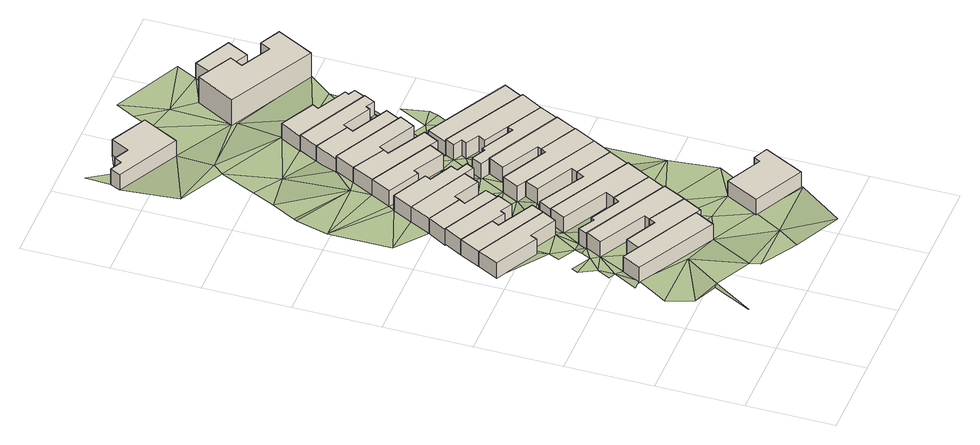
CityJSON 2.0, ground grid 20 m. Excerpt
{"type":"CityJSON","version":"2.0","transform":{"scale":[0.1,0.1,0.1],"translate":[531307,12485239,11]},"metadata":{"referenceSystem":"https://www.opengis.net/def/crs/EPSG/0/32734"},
"CityObjects":{
"building1":{"type":"Building","attributes":{"address":"56 Kingsley Road Salt River Cape Town","building":"house","building:levels":1,"building_height":4.1,"plus_code":"4FRW3F97+8JJ","ground_height":13.78,"roof_height":17.88},"geometry":[{"type":"Solid","lod":"1","boundaries":[[[[0,1,2,3]],[[1,4,5,2]],[[4,6,7,5]],[[6,8,9,7]],[[8,0,3,9]],[[3,2,5,7,9]],[[8,6,4,1,0]]]]}]},
"building2":{"type":"Building","attributes":{"address":"51 Goldsmith Road Salt River Cape Town","building":"house","building:levels":1,"building_height":4.1,"plus_code":"4FRW3F97+CHV","ground_height":13.04,"roof_height":17.14},"geometry":[{"type":"Solid","lod":"1","boundaries":[[[[10,11,12,13]],[[11,14,15,12]],[[14,16,17,15]],[[16,18,19,17]],[[18,20,21,19]],[[20,10,13,21]],[[13,12,15,17,19,21]],[[20,18,16,14,11,10]]]]}]},
"building3":{"type":"Building","attributes":{"address":"49 Goldsmith Road Salt River Cape Town","building":"house","building:levels":1,"building_height":4.1,"plus_code":"4FRW3F97+FH5","ground_height":13.04,"roof_height":17.14},"geometry":[{"type":"Solid","lod":"1","boundaries":[[[[22,10,13,23]],[[10,20,21,13]],[[20,24,25,21]],[[24,26,27,25]],[[26,28,29,27]],[[28,22,23,29]],[[23,13,21,25,27,29]],[[28,26,24,20,10,22]]]]}]},
"building4":{"type":"Building","attributes":{"address":"54 Kingsley Road Salt River Cape Town","building":"house","building:levels":1,"building_height":4.1,"plus_code":"4FRW3F97+8JW","ground_height":13.78,"roof_height":17.88},"geometry":[{"type":"Solid","lod":"1","boundaries":[[[[1,0,3,2]],[[0,30,31,3]],[[30,32,33,31]],[[32,34,35,33]],[[34,36,37,35]],[[36,38,39,37]],[[38,1,2,39]],[[2,3,31,33,35,37,39]],[[38,36,34,32,30,0,1]]]]}]},
"building5":{"type":"Building","attributes":{"address":"47 Goldsmith Road Salt River Cape Town","building":"house","building:levels":1,"building_height":4.1,"plus_code":"4FRW3F97+FHH","ground_height":13.04,"roof_height":17.14},"geometry":[{"type":"Solid","lod":"1","boundaries":[[[[40,22,23,41]],[[22,28,29,23]],[[28,42,43,29]],[[42,44,45,43]],[[44,46,47,45]],[[46,48,49,47]],[[48,40,41,49]],[[41,23,29,43,45,47,49]],[[48,46,44,42,28,22,40]]]]}]},
"building6":{"type":"Building","attributes":{"address":"52 Kingsley Road Salt River Cape Town","building":"house","building:levels":1,"building_height":4.1,"plus_code":"4FRW3F97+9JG","ground_height":13.74,"roof_height":17.84},"geometry":[{"type":"Solid","lod":"1","boundaries":[[[[32,50,51,33]],[[50,52,53,51]],[[52,54,55,53]],[[54,56,57,55]],[[56,34,35,57]],[[34,32,33,35]],[[33,51,53,55,57,35]],[[34,56,54,52,50,32]]]]}]},
"building7":{"type":"Building","attributes":{"address":"45 Goldsmith Road Salt River Cape Town","building":"house","building:levels":1,"building_height":4.1,"plus_code":"4FRW3F97+FJR","ground_height":12.68,"roof_height":16.78},"geometry":[{"type":"Solid","lod":"1","boundaries":[[[[58,59,60,61]],[[59,62,63,60]],[[62,64,65,63]],[[64,66,67,65]],[[66,68,69,67]],[[68,58,61,69]],[[61,60,63,65,67,69]],[[68,66,64,62,59,58]]]]}]},
"building8":{"type":"Building","attributes":{"address":"50 Kingsley Road Salt River Cape Town","building":"house","building:levels":1,"building_height":4.1,"plus_code":"4FRW3F97+9MC","ground_height":13.38,"roof_height":17.48},"geometry":[{"type":"Solid","lod":"1","boundaries":[[[[70,71,72,73]],[[71,74,75,72]],[[74,76,77,75]],[[76,78,79,77]],[[78,80,81,79]],[[80,82,83,81]],[[82,84,85,83]],[[84,70,73,85]],[[73,72,75,77,79,81,83,85]],[[84,82,80,78,76,74,71,70]]]]}]},
"building9":{"type":"Building","attributes":{"address":"43 Goldsmith Road Salt River Cape Town","building":"house","building:levels":1,"building_height":4.1,"plus_code":"4FRW3F97+GJ7","ground_height":12.65,"roof_height":16.75},"geometry":[{"type":"Solid","lod":"1","boundaries":[[[[86,58,61,87]],[[58,68,69,61]],[[68,88,89,69]],[[88,90,91,89]],[[90,92,93,91]],[[92,86,87,93]],[[87,61,69,89,91,93]],[[92,90,88,68,58,86]]]]}]},
"building10":{"type":"Building","attributes":{"address":"48 Kingsley Road Salt River Cape Town","building":"house","building:levels":1,"building_height":4.1,"plus_code":"4FRW3F97+CM2","ground_height":13.38,"roof_height":17.48},"geometry":[{"type":"Solid","lod":"1","boundaries":[[[[71,94,95,72]],[[94,96,97,95]],[[96,98,99,97]],[[98,100,101,99]],[[100,74,75,101]],[[74,71,72,75]],[[72,95,97,99,101,75]],[[74,100,98,96,94,71]]]]}]},
"building11":{"type":"Building","attributes":{"address":"41 Goldsmith Road Salt River Cape Town","building":"house","building:levels":1,"building_height":4.1,"plus_code":"4FRW3F97+GJG","ground_height":12.65,"roof_height":16.75},"geometry":[{"type":"Solid","lod":"1","boundaries":[[[[86,92,93,87]],[[92,102,103,93]],[[102,104,105,103]],[[104,106,107,105]],[[106,108,109,107]],[[108,110,111,109]],[[110,112,113,111]],[[112,114,115,113]],[[114,86,87,115]],[[87,93,103,105,107,109,111,113,115]],[[114,112,110,108,106,104,102,92,86]]]]}]},
"building12":{"type":"Building","attributes":{"address":"46 Kingsley Road Salt River Cape Town","building":"house","building:levels":1,"building_height":4.1,"plus_code":"4FRW3F97+CM8","ground_height":13.12,"roof_height":17.22},"geometry":[{"type":"Solid","lod":"1","boundaries":[[[[116,117,118,119]],[[117,120,121,118]],[[120,122,123,121]],[[122,124,125,123]],[[124,126,127,125]],[[126,116,119,127]],[[119,118,121,123,125,127]],[[126,124,122,120,117,116]]]]}]},
"building13":{"type":"Building","attributes":{"address":"39 Kingsley Road Salt River Cape Town","building":"house","building:levels":1,"building_height":4.1,"plus_code":"4FRW3F97+7PV","ground_height":13.7,"roof_height":17.8},"geometry":[{"type":"Solid","lod":"1","boundaries":[[[[128,129,130,131]],[[129,132,133,130]],[[132,134,135,133]],[[134,136,137,135]],[[136,138,139,137]],[[138,128,131,139]],[[131,130,133,135,137,139]],[[138,136,134,132,129,128]]]]}]},
"building14":{"type":"Building","attributes":{"address":"39 Goldsmith Road Salt River Cape Town","building":"house","building:levels":1,"building_height":4.1,"plus_code":"4FRW3F97+GJX","ground_height":12.65,"roof_height":16.75},"geometry":[{"type":"Solid","lod":"1","boundaries":[[[[140,141,142,143]],[[141,144,145,142]],[[144,146,147,145]],[[146,148,149,147]],[[148,150,151,149]],[[150,140,143,151]],[[143,142,145,147,149,151]],[[150,148,146,144,141,140]]]]}]},
"building15":{"type":"Building","attributes":{"address":"44 Kingsley Road Salt River Cape Town","building":"house","building:levels":1,"building_height":4.1,"plus_code":"4FRW3F97+CMP","ground_height":13.04,"roof_height":17.14},"geometry":[{"type":"Solid","lod":"1","boundaries":[[[[117,152,153,118]],[[152,154,155,153]],[[154,156,157,155]],[[156,158,159,157]],[[158,120,121,159]],[[120,117,118,121]],[[118,153,155,157,159,121]],[[120,158,156,154,152,117]]]]}]},
"building16":{"type":"Building","attributes":{"address":"42 Kingsley Road Salt River Cape Town","building":"house","building:levels":1,"building_height":4.1,"plus_code":"4FRW3F97+FM5","ground_height":13.04,"roof_height":17.14},"geometry":[{"type":"Solid","lod":"1","boundaries":[[[[152,160,161,153]],[[160,162,163,161]],[[162,164,165,163]],[[164,166,167,165]],[[166,168,169,167]],[[168,154,155,169]],[[154,152,153,155]],[[153,161,163,165,167,169,155]],[[154,168,166,164,162,160,152]]]]}]},
"building17":{"type":"Building","attributes":{"address":"37 Goldsmith Road Salt River Cape Town","building":"house","building:levels":1,"building_height":4.1,"plus_code":"4FRW3F97+HM6","ground_height":12.65,"roof_height":16.75},"geometry":[{"type":"Solid","lod":"1","boundaries":[[[[170,140,143,171]],[[140,150,151,143]],[[150,172,173,151]],[[172,174,175,173]],[[174,176,177,175]],[[176,178,179,177]],[[178,170,171,179]],[[171,143,151,173,175,177,179]],[[178,176,174,172,150,140,170]]]]}]},
"building18":{"type":"Building","attributes":{"address":"28 Goldsmith Road Salt River Cape Town","building":"house","building:levels":1,"building_height":4.1,"plus_code":"4FRW3F97+PJV","ground_height":10.99,"roof_height":15.09},"geometry":[{"type":"Solid","lod":"1","boundaries":[[[[180,181,182,183]],[[181,184,185,182]],[[184,186,187,185]],[[186,188,189,187]],[[188,190,191,189]],[[190,192,193,191]],[[192,194,195,193]],[[194,180,183,195]],[[183,182,185,187,189,191,193,195]],[[194,192,190,188,186,184,181,180]]]]}]},
"building19":{"type":"Building","attributes":{"address":"35 Goldsmith Road Salt River Cape Town","building":"house","building:levels":1,"building_height":4.1,"plus_code":"4FRW3F97+HMM","ground_height":12.65,"roof_height":16.75},"geometry":[{"type":"Solid","lod":"1","boundaries":[[[[196,170,171,197]],[[170,178,179,171]],[[178,198,199,179]],[[198,200,201,199]],[[200,202,203,201]],[[202,196,197,203]],[[197,171,179,199,201,203]],[[202,200,198,178,170,196]]]]}]},
"building20":{"type":"Building","attributes":{"address":"40 Kingsley Road Salt River Cape Town","building":"house","building:levels":1,"building_height":4.1,"plus_code":"4FRW3F97+FPC","ground_height":12.95,"roof_height":17.05},"geometry":[{"type":"Solid","lod":"1","boundaries":[[[[204,205,206,207]],[[205,208,209,206]],[[208,210,211,209]],[[210,212,213,211]],[[212,214,215,213]],[[214,204,207,215]],[[207,206,209,211,213,215]],[[214,212,210,208,205,204]]]]}]},
"building21":{"type":"Building","attributes":{"address":"38 Kingsley Road Salt River Cape Town","building":"house","building:levels":1,"building_height":4.1,"plus_code":"4FRW3F97+FPM","ground_height":12.76,"roof_height":16.86},"geometry":[{"type":"Solid","lod":"1","boundaries":[[[[216,217,218,219]],[[217,220,221,218]],[[220,222,223,221]],[[222,224,225,223]],[[224,226,227,225]],[[226,228,229,227]],[[228,230,231,229]],[[230,232,233,231]],[[232,216,219,233]],[[219,218,221,223,225,227,229,231,233]],[[232,230,228,226,224,222,220,217,216]]]]}]},
"building22":{"type":"Building","attributes":{"address":"33 Goldsmith Road Salt River Cape Town","building":"house","building:levels":1,"building_height":4.1,"plus_code":"4FRW3F97+HMW","ground_height":11.87,"roof_height":15.97},"geometry":[{"type":"Solid","lod":"1","boundaries":[[[[234,235,236,237]],[[235,238,239,236]],[[238,240,241,239]],[[240,242,243,241]],[[242,244,245,243]],[[244,234,237,245]],[[237,236,239,241,243,245]],[[244,242,240,238,235,234]]]]}]},
"building23":{"type":"Building","attributes":{"address":"36 Kingsley Road Salt River Cape Town","building":"house","building:levels":1,"building_height":4.1,"plus_code":"4FRW3F97+GP3","ground_height":12.76,"roof_height":16.86},"geometry":[{"type":"Solid","lod":"1","boundaries":[[[[217,246,247,218]],[[246,248,249,247]],[[248,250,251,249]],[[250,252,253,251]],[[252,254,255,253]],[[254,256,257,255]],[[256,258,259,257]],[[258,220,221,259]],[[220,217,218,221]],[[218,247,249,251,253,255,257,259,221]],[[220,258,256,254,252,250,248,246,217]]]]}]},
"building24":{"type":"Building","attributes":{"address":"31 Goldsmith Road Salt River Cape Town","building":"house","building:levels":1,"building_height":4.1,"plus_code":"4FRW3F97+JM8","ground_height":11.87,"roof_height":15.97},"geometry":[{"type":"Solid","lod":"1","boundaries":[[[[260,234,237,261]],[[234,244,245,237]],[[244,262,263,245]],[[262,264,265,263]],[[264,266,267,265]],[[266,268,269,267]],[[268,270,271,269]],[[270,260,261,271]],[[261,237,245,263,265,267,269,271]],[[270,268,266,264,262,244,234,260]]]]}]},
"building25":{"type":"Building","attributes":{"address":"29 Goldsmith Road Salt River Cape Town","building":"house","building:levels":1,"building_height":4.1,"plus_code":"4FRW3F97+JMQ","ground_height":11.59,"roof_height":15.69},"geometry":[{"type":"Solid","lod":"1","boundaries":[[[[272,273,274,275]],[[273,276,277,274]],[[276,278,279,277]],[[278,280,281,279]],[[280,282,283,281]],[[282,284,285,283]],[[284,286,287,285]],[[286,272,275,287]],[[275,274,277,279,281,283,285,287]],[[286,284,282,280,278,276,273,272]]]]}]},
"building26":{"type":"Building","attributes":{"address":"34 Kingsley Road Salt River Cape Town","building":"house","building:levels":1,"building_height":4.1,"plus_code":"4FRW3F97+GPG","ground_height":12.04,"roof_height":16.14},"geometry":[{"type":"Solid","lod":"1","boundaries":[[[[288,289,290,291]],[[289,292,293,290]],[[292,294,295,293]],[[294,288,291,295]],[[291,290,293,295]],[[294,292,289,288]]]]}]},
"building27":{"type":"Building","attributes":{"address":"25 Tennyson Street Salt River Cape Town","building":"apartments","building:levels":2,"building:flats":"3","building_height":6.9,"plus_code":"4FRW3F97+MPV","ground_height":10.92,"roof_height":17.82},"geometry":[{"type":"Solid","lod":"1","boundaries":[[[[296,297,298,299]],[[297,300,301,298]],[[300,302,303,301]],[[302,304,305,303]],[[304,306,307,305]],[[306,308,309,307]],[[308,310,311,309]],[[310,296,299,311]],[[299,298,301,303,305,307,309,311]],[[310,308,306,304,302,300,297,296]]]]}]},
"building28":{"type":"Building","attributes":{"address":"25 Goldsmith Road Salt River Cape Town","building":"house","building:levels":1,"building_height":4.1,"plus_code":"4FRW3F97+PPH","ground_height":10.77,"roof_height":14.87},"geometry":[{"type":"Solid","lod":"1","boundaries":[[[[312,313,314,315]],[[313,316,317,314]],[[316,318,319,317]],[[318,312,315,319]],[[315,314,317,319]],[[318,316,313,312]]]]}]},
"terrain1":{"type":"TINRelief","geometry":[{"type":"CompositeSurface","lod":"1","boundaries":[[[320,321,322]],[[320,323,321]],[[323,324,325]],[[326,327,328]],[[324,323,320]],[[325,324,328]],[[328,4,326]],[[329,330,326]],[[320,331,324]],[[332,329,333]],[[54,326,4]],[[332,333,334]],[[54,329,326]],[[1,38,4]],[[333,329,54]],[[335,336,337]],[[54,4,38]],[[8,328,324]],[[52,333,54]],[[338,339,335]],[[333,52,340]],[[336,335,341]],[[324,331,8]],[[331,342,343]],[[52,339,340]],[[56,54,38]],[[82,339,52]],[[335,344,341]],[[339,344,335]],[[342,345,343]],[[339,82,344]],[[331,343,8]],[[34,38,36]],[[34,56,38]],[[98,344,82]],[[82,346,347]],[[98,82,347]],[[348,58,86]],[[349,350,351]],[[344,98,352]],[[348,114,353]],[[352,354,344]],[[350,349,355]],[[352,98,96]],[[8,30,0]],[[343,345,356]],[[114,348,86]],[[96,354,352]],[[343,357,8]],[[350,358,359]],[[8,360,30]],[[98,347,361]],[[350,355,358]],[[354,96,362]],[[8,357,360]],[[355,354,362]],[[347,363,364]],[[141,353,114]],[[353,365,366]],[[361,347,364]],[[32,30,360]],[[353,141,140]],[[367,358,355]],[[368,355,362]],[[366,365,369]],[[370,371,372]],[[373,358,367]],[[372,371,374]],[[356,375,343]],[[140,365,353]],[[367,355,368]],[[343,375,357]],[[369,365,376]],[[32,360,128]],[[360,357,128]],[[374,371,377]],[[141,114,144]],[[371,373,166]],[[362,378,368]],[[373,367,166]],[[128,50,32]],[[367,368,154]],[[362,379,378]],[[166,377,371]],[[144,114,112]],[[380,381,376]],[[380,376,365]],[[382,357,375]],[[170,365,140]],[[383,368,378]],[[144,112,146]],[[377,166,384]],[[385,112,110]],[[377,386,387]],[[378,379,388]],[[50,128,389]],[[386,377,384]],[[388,383,378]],[[390,384,166]],[[196,365,170]],[[381,380,391]],[[392,194,192]],[[50,393,394]],[[395,146,112]],[[196,380,365]],[[396,397,385]],[[392,391,398]],[[399,128,138]],[[385,395,112]],[[400,190,186]],[[166,164,390]],[[190,188,186]],[[384,397,386]],[[389,128,399]],[[384,390,401]],[[384,228,397]],[[397,395,385]],[[194,392,398]],[[393,402,394]],[[389,393,50]],[[397,228,395]],[[380,196,234]],[[164,162,390]],[[162,403,390]],[[395,228,250]],[[404,405,228]],[[186,184,181]],[[402,393,117]],[[254,228,405]],[[380,406,391]],[[407,395,408]],[[234,260,380]],[[250,408,395]],[[228,254,250]],[[409,410,411]],[[398,391,406]],[[407,408,412]],[[248,408,250]],[[254,405,413]],[[412,408,248]],[[252,250,254]],[[414,415,411]],[[260,406,380]],[[117,393,416]],[[254,413,256]],[[152,117,416]],[[405,417,413]],[[414,411,410]],[[412,248,418]],[[410,412,418]],[[419,194,398]],[[420,181,421]],[[160,152,416]],[[422,413,417]],[[421,181,180]],[[418,414,410]],[[423,398,406]],[[194,424,180]],[[425,414,418]],[[419,398,423]],[[426,427,428]],[[424,421,180]],[[429,414,425]],[[194,419,424]],[[426,428,430]],[[425,418,431]],[[432,431,418]],[[427,433,428]],[[429,425,433]],[[434,423,406]],[[433,425,435]],[[432,436,431]],[[432,418,289]],[[428,433,435]],[[424,419,437]],[[428,435,438]],[[437,439,424]],[[436,440,431]],[[425,441,435]],[[431,440,442]],[[280,434,443]],[[419,296,437]],[[439,437,444]],[[445,435,441]],[[423,446,419]],[[446,423,434]],[[280,447,434]],[[276,280,278]],[[276,445,441]],[[276,441,280]],[[280,441,447]],[[312,437,296]],[[447,446,434]],[[448,444,437]],[[313,296,449]],[[313,312,296]],[[437,312,448]],[[450,449,451]],[[313,449,450]]]}]}
},
"vertices":[
[289,276,36],[141,353,36],[141,353,77],[289,276,77],[103,373,36],[103,373,77],[79,329,36],[79,329,77],[264,230,36],[264,230,77],
[29,666,29],[4,618,29],[4,618,70],[29,666,70],[106,565,29],[106,565,70],[114,581,29],[114,581,70],[177,548,29],[177,548,70],[195,581,29],[195,581,70],
[53,714,29],[53,714,70],[210,610,29],[210,610,70],[124,655,29],[124,655,70],[133,672,29],[133,672,70],
[300,270,36],[300,270,77],[324,314,36],[324,314,77],[237,362,36],[237,362,77],[229,347,36],[229,347,77],[157,384,36],[157,384,77],
[77,757,29],[77,757,70],[164,655,29],[164,655,70],[169,666,29],[169,666,70],[198,651,29],[198,651,70],[215,686,29],[215,686,70],
[350,366,36],[350,366,77],[152,470,36],[152,470,77],[132,434,36],[132,434,77],[244,374,36],[244,374,77],
[103,801,25],[77,757,25],[77,757,66],[103,801,66],[215,686,25],[215,686,66],[229,719,25],[229,719,66],[174,747,25],[174,747,66],[182,761,25],[182,761,66],
[350,366,32],[373,409,32],[373,409,73],[350,366,73],[284,456,32],[284,456,73],[276,442,32],[276,442,73],[206,479,32],[206,479,73],[202,471,32],[202,471,73],[164,492,32],[164,492,73],[152,470,32],[152,470,73],
[127,849,25],[127,849,66],[189,774,25],[189,774,66],[249,743,25],[249,743,66],[267,779,25],[267,779,66],
[403,465,32],[403,465,73],[208,569,32],[208,569,73],[188,533,32],[188,533,73],[295,476,32],[295,476,73],
[290,767,25],[290,767,66],[299,785,25],[299,785,66],[273,797,25],[273,797,66],[281,813,25],[281,813,66],[226,840,25],[226,840,66],[233,854,25],[233,854,66],[151,895,25],[151,895,66],
[403,465,29],[428,513,29],[428,513,70],[403,465,70],[343,558,29],[343,558,70],[334,539,29],[334,539,70],[226,599,29],[226,599,70],[208,569,29],[208,569,70],
[410,248,35],[371,172,35],[371,172,76],[410,248,76],[488,113,35],[488,113,76],[535,205,35],[535,205,76],[501,221,35],[501,221,76],[493,206,35],[493,206,76],
[185,955,25],[161,909,25],[161,909,66],[185,955,66],[235,870,25],[235,870,66],[242,881,25],[242,881,66],[313,842,25],[313,842,66],[332,877,25],[332,877,66],
[452,557,29],[452,557,70],[279,648,29],[279,648,70],[263,616,29],[263,616,70],[350,571,29],[350,571,70],
[478,607,29],[478,607,70],[391,653,29],[391,653,70],[384,641,29],[384,641,70],[277,697,29],[277,697,70],[257,659,29],[257,659,70],
[211,1005,25],[211,1005,66],[350,867,25],[350,867,66],[369,902,25],[369,902,66],[279,951,25],[279,951,66],[286,964,25],[286,964,66],
[238,1474,8],[154,1517,8],[154,1517,49],[238,1474,49],[132,1475,8],[132,1475,49],[98,1492,8],[98,1492,49],[89,1475,8],[89,1475,49],[61,1489,8],[61,1489,49],[49,1465,8],[49,1465,49],[194,1390,8],[194,1390,49],
[235,1051,25],[235,1051,66],[293,975,25],[293,975,66],[381,930,25],[381,930,66],[400,965,25],[400,965,66],
[478,607,28],[502,655,28],[502,655,69],[478,607,69],[328,745,28],[328,745,69],[308,709,28],[308,709,69],[396,662,28],[396,662,69],[391,653,28],[391,653,69],
[502,655,26],[524,699,26],[524,699,67],[502,655,67],[441,743,26],[441,743,67],[434,730,26],[434,730,67],[356,771,26],[356,771,67],[352,764,26],[352,764,67],[320,780,26],[320,780,67],[307,756,26],[307,756,67],[328,745,26],[328,745,67],
[262,1104,17],[235,1051,17],[235,1051,58],[262,1104,58],[400,965,17],[400,965,58],[420,1003,17],[420,1003,58],[333,1048,17],[333,1048,58],[341,1063,17],[341,1063,58],
[552,748,26],[552,748,67],[359,852,26],[359,852,67],[348,831,26],[348,831,67],[368,820,26],[368,820,67],[362,808,26],[362,808,67],[392,791,26],[392,791,67],[383,774,26],[383,774,67],
[285,1147,17],[285,1147,58],[346,1072,17],[346,1072,58],[413,1038,17],[413,1038,58],[418,1048,17],[418,1048,58],[439,1037,17],[439,1037,58],[452,1062,17],[452,1062,58],
[285,1147,14],[452,1062,14],[452,1062,55],[285,1147,55],[465,1089,14],[465,1089,55],[449,1097,14],[449,1097,55],[454,1106,14],[454,1106,55],[384,1142,14],[384,1142,55],[392,1156,14],[392,1156,55],[312,1198,14],[312,1198,55],
[552,748,19],[577,795,19],[577,795,60],[552,748,60],[384,899,19],[384,899,60],[359,852,19],[359,852,60],
[377,1403,7],[328,1313,7],[328,1313,76],[377,1403,76],[528,1207,7],[528,1207,76],[573,1292,7],[573,1292,76],[525,1317,7],[525,1317,76],[512,1293,7],[512,1293,76],[442,1330,7],[442,1330,76],[458,1360,7],[458,1360,76],
[452,1435,6],[427,1385,6],[427,1385,47],[452,1435,47],[512,1342,6],[512,1342,47],[538,1392,6],[538,1392,47],
[122,173,42],[104,170,46],[57,81,46],[54,198,41],[184,257,38],[33,257,41],[90,386,36],[60,332,36],[79,329,41],[90,424,36],[74,394,36],[206,130,42],[69,462,36],[122,452,36],[76,476,36],[113,540,32],[106,565,33],[4,618,33],[100,514,33],[142,492,32],[132,473,36],[114,581,32],[212,107,42],[334,107,38],[177,548,32],[301,58,38],[202,471,36],[206,479,36],[33,857,25],[124,655,30],[164,655,30],[133,672,30],[184,557,32],[33,1002,25],[195,581,32],[210,610,32],[403,3,44],[371,172,38],[198,651,30],[169,666,30],[334,257,36],[295,476,36],[226,599,32],[276,442,36],[284,456,36],[184,1002,25],[53,1076,25],[257,659,30],[263,616,33],[64,1086,19],[174,747,30],[229,719,30],[182,761,30],[215,686,30],[189,774,30],[484,107,38],[94,1141,19],[249,743,30],[334,557,33],[334,539,33],[184,1152,17],[120,1193,17],[488,113,38],[350,571,33],[307,756,29],[281,813,26],[290,767,29],[267,779,29],[343,558,33],[493,293,35],[308,709,29],[163,1278,13],[55,1332,15],[484,407,32],[373,409,36],[313,842,26],[273,797,26],[299,785,26],[184,1302,13],[466,246,35],[65,1546,7],[328,745,29],[403,465,36],[396,662,29],[352,764,29],[356,771,29],[312,1198,17],[332,877,26],[334,857,26],[279,951,26],[369,902,26],[286,964,26],[350,867,26],[383,774,29],[381,930,26],[293,975,26],[484,557,30],[434,730,28],[384,899,26],[328,1313,10],[200,1516,8],[195,1508,8],[441,743,28],[334,1302,10],[267,1469,7],[405,941,26],[341,1063,26],[333,1048,26],[413,1038,25],[400,965,26],[346,1072,26],[438,924,25],[457,870,25],[420,1003,25],[392,1156,17],[439,1037,25],[477,909,25],[334,1452,8],[418,1048,25],[290,1516,7],[485,931,25],[481,1088,14],[473,990,25],[384,1142,17],[316,1562,6],[452,1062,25],[528,1207,14],[484,1152,14],[476,1483,6],[458,1360,10],[512,1342,10],[442,1330,10]
]}
